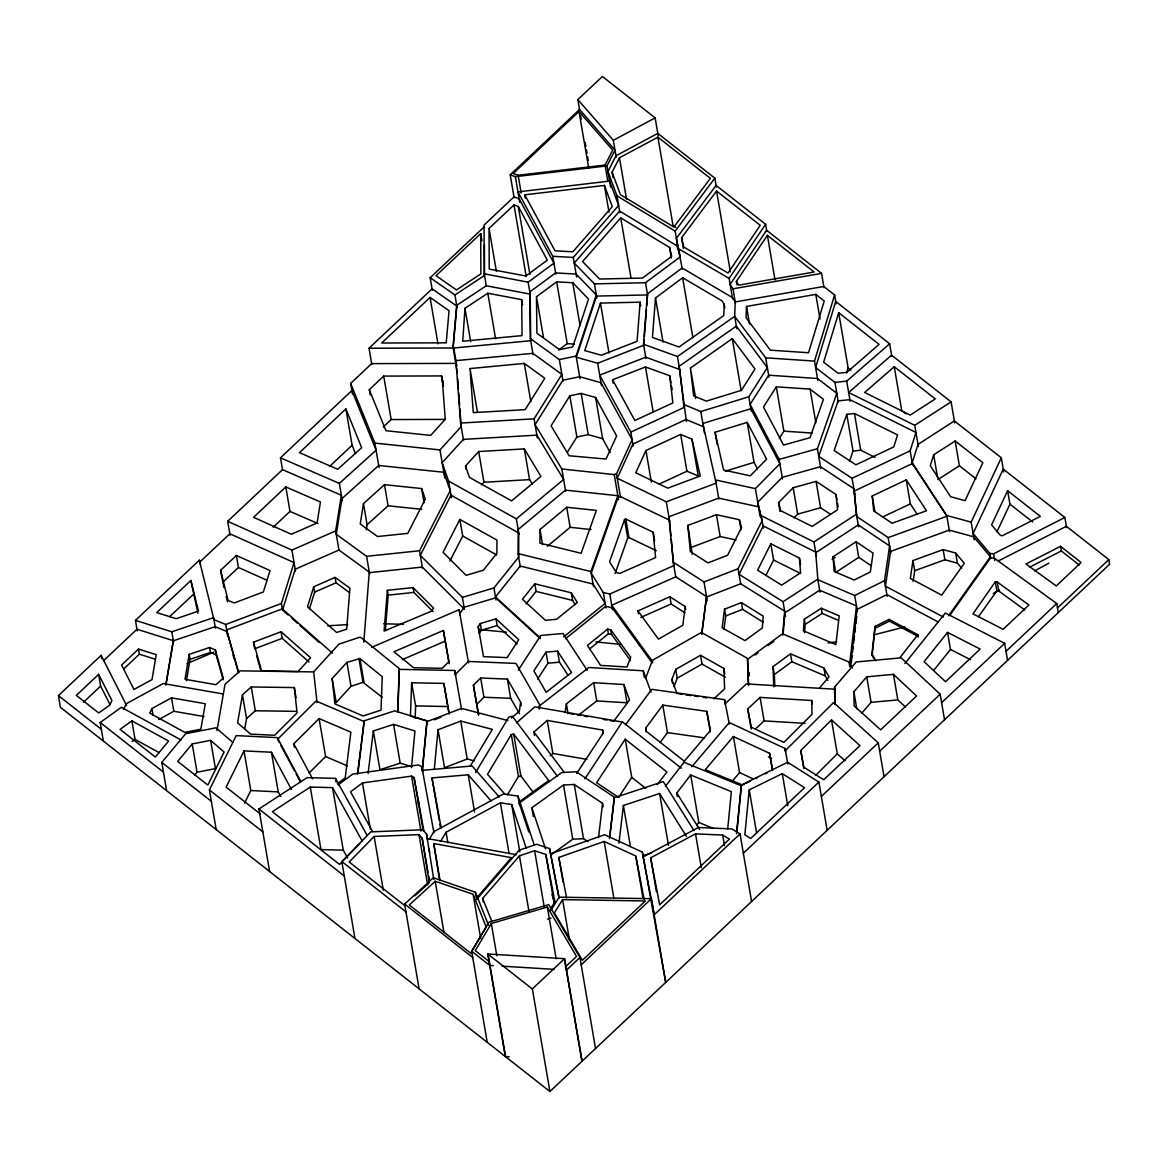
<?xml version="1.0" encoding="UTF-8"?>
<svg xmlns="http://www.w3.org/2000/svg" width="1168" height="1168" viewBox="0 0 1168 1168"><rect width="100%" height="100%" fill="white"/><g stroke="black" fill="none" stroke-linecap="round" stroke-linejoin="round"><path stroke-width="1.5" d="M520.359 567.006L518.066 553.588L518.183 529.513L565.443 490.122L617.857 495.714L590.935 571.561L593.505 586.584M539.996 529.513L539.923 543.135L581.124 553.296L596.352 510.401L566.714 507.248L539.996 529.513L542.565 544.565M397.689 711.4L399.252 668.578L361.146 637.611L359.408 637.319L338.924 644.137L313.666 671.775L317.054 702.552M397.821 712.188L399.383 669.366L454.717 670.476L461.594 709.531M449.242 714.071L443.84 683.411L411.662 682.769L410.45 715.969L427.503 721.211M415.166 718.145L415.618 705.91L411.662 682.769M724.204 304.279L723.766 315.579L679.002 347.013L652.445 337.406L655.496 297.986L682.638 277.765L721.97 300.848L724.204 304.279L724.802 307.812M645.919 358.357L643.51 344.239L647.408 293.854L682.112 268.012L732.38 297.519L735.227 301.899L734.672 316.367L736.774 328.704M746.513 306.454L746.075 317.74L770.34 350.166L808.533 352.736L824.243 301.023L815.79 294.38L746.513 306.454L749.535 324.076M640.122 302.176L637.086 341.319L601.345 355.233L584.759 350.59L600.44 303.081L640.122 302.176L640.721 305.753M644.108 339.903L643.685 345.305L597.666 363.219L576.32 357.247L596.498 296.088L647.583 294.92L646.751 305.724M644.386 336.311L646.473 309.316M363.817 642.196L369.278 572.086L338.954 550.026L335.683 530.9L341.363 495.247L282.51 469.653L227.687 521.308L230.081 535.294M387.353 590.322L384.097 631.07L431.474 611.185L433.547 608.075L413.078 587.621L387.353 590.322L388.185 595.125L385.352 630.559M782.648 634.896L784.662 611.171L740.673 583.781L706.596 596.994L701.749 634.472M783.071 634.793L784.94 612.762L819.644 590.22L856.465 605.944L849.545 664.767M804.329 619.23L803.35 630.793L835.865 644.605L839.237 615.886L821.265 608.221L804.329 619.23L805.219 624.413L804.518 632.676M453.009 347.203L456.688 305.315L486.297 285.78L530.184 294.117L530.71 340.72L453.783 348.006L453.009 347.203L456.002 364.752M464.981 308.294L462.732 341.231L522.067 335.61L521.673 299.65L487.815 293.226L464.981 308.294L470.675 341.625M411.501 767.493L414.947 730.964L393.558 724.379L373.337 730.993L368.081 773.493M418.29 804.504L418.611 801.029M422.217 770.5L426.889 720.787L394.638 710.859L364.109 720.831L357.496 774.267M422.524 769.537L427.035 721.605L461.506 708.392L507.803 720.554M434.292 769.508L438.029 729.752L460.732 721.065L492.341 729.372L470.193 766.325M727.664 829.236L731.358 791.656L690.682 774.968L676.768 793.028L677.382 796.547M736.497 833.791L741.271 785.057L787.641 762.266L818.899 782.049L827.148 830.331M736.804 832.784L741.403 785.86L683.995 762.281L665.424 786.356M749.243 789.875L744.834 834.872L750.717 838.434L804.533 787.728L782.283 773.639L749.243 789.875L756.587 832.799M598.527 837.573L602.557 803.336L574.262 784.473L563.502 785.013L531.878 807.774L533.367 816.505M609.448 838.551L614.31 797.175L576.233 771.8L561.764 772.53L519.205 803.146L528.812 832.039M609.74 837.281L614.397 797.686L663.278 781.582L694.04 830.652M618.967 843.179L623.405 805.467L659.599 793.539L686.39 836.303M850.348 666.446L857.064 609.404L886.877 594.6L938.298 622.033M851.268 662.825L852.114 655.686M852.523 652.124L853.166 646.78M853.574 643.218L854.421 636.078M854.83 632.516L855.472 627.172M855.881 623.61L856.728 616.47M873.752 658.504L871.868 654.036L875.124 626.384L889.14 619.42L917.844 634.735L918.15 637.013M872.16 655.759L875.124 626.384M357.846 773.26L364.241 721.605L316.017 700.99L277.604 739.3L279.298 742.439M685.222 606.557L682.813 625.26L658.431 639.115L637.962 610.908L669.877 596.746L685.222 606.557L685.718 609.462M701.661 634.005L706.509 596.527L675.732 576.831L611.725 605.228L652.795 661.774M724.54 609.156L722.131 627.756L744.994 640.619L762.295 627.975L763.288 616.193L741.446 602.6L724.54 609.156L725.693 615.93L723.956 629.464M478.53 714.918L473.39 685.236L480.661 677.98L507.379 679.104L520.651 702.216L519.337 711.195L511.467 718.043M539.09 708.188L539.616 704.64L515.949 663.424L468.339 661.438L455.389 674.374M539.266 709.18L539.791 705.618L588.833 667.497L643.232 670.797L650.956 692.04M565.064 712.772L566.378 703.881L593.636 682.681L623.887 684.521L629.508 699.968L613.769 721.24L610.295 720.641M887.169 596.322L884.497 580.686L889.607 545.952L858.232 524.914L815.79 552.712M912.967 560.567L910.339 578.408L941.715 595.154L964.286 563.297L955.687 553.033L943.145 549.602L912.967 560.567L914.705 570.714L913.128 581.43M363.482 503.598L360.24 523.95L377.556 536.535L407.778 533.367L425.313 499.057L421.633 488.56L384.476 484.662L363.482 503.598L367.088 524.724L366.285 529.805M165.9 684.798L173.317 640.663L136.948 629.245L103.543 660.723M165.914 684.959L173.346 640.809L215.16 626.647L226.928 631.538L238.476 672.578M189.201 654.372L185.011 679.294L215.934 684.682L223.263 678.17L215.292 649.846L209.568 647.481L189.201 654.372L190.048 659.351L186.457 680.71M217.014 730.482L225.044 684.229L240.068 670.855L313.696 671.907M242.462 694.785L237.586 722.875L250.565 734.103L274.626 735.285L297.095 712.889L294.321 687.572L251.251 686.959L242.462 694.785L246.536 718.597L244.696 729.124M817.834 380.505L814.519 361.102L834.609 294.978L823.79 286.496L735.227 301.928M838.682 312.688L823.644 362.182L838.098 373.264L846.902 372.329L879.066 344.37L838.682 312.688L848.129 367.92L846.581 373.045M282.554 610.309L281.386 603.462L294.059 562.582L229.819 533.791L199.684 562.173M282.51 610.105L295.197 569.225L338.954 550.026M313.71 586.789L307.52 606.776L336.647 632.501L346.662 629.172L349.933 588.19L335.099 577.401L313.71 586.789L314.63 592.147L309.462 608.805M912.558 464.835L910.164 450.848L915.96 432.467L849.866 399.646L838.098 400.901L818.71 456.367L852.071 478.325L854.845 494.487M933.685 454.819L930.268 465.667L950.65 496.75L965.06 500.678L982.843 462.718L955.147 440.978L933.685 454.819L937.612 477.829M579.985 378.666L576.131 356.079L596.293 294.905L576.116 274.086L555.603 272.918L529.819 291.927L530.33 338.53L533.104 354.751M820.812 468.616L817.41 448.76L836.799 393.295L817.483 378.49L768.661 375.205L750.104 404.391L779.144 459.404L782.472 478.909M846.771 414.333L834.142 450.498L855.896 464.82L893.783 446.906L897.55 434.919L854.45 413.516L846.771 414.333L853.049 451.052L849.443 461.389M624.559 519.497L609.565 561.764L616.295 572.554L619.916 573.371L655.584 557.559L653.146 532.228L625.8 519.088L624.559 519.497L627.712 537.966L615.113 573.473M645.481 678.579L652.518 660.227L701.399 632.457L747.462 658.343L748.411 684.609M672.447 683.046L671.848 679.528L675.746 669.366L700.508 655.292L723.868 668.417L724.759 673.702M674.009 686.623L677.25 678.17L675.746 669.366M620.529 497.51L616.485 473.843L632.122 439.694L600.994 382.71L579.649 376.738L562.859 380.228L535.09 424.685L561.837 468.996L565.662 491.407M645.948 450.498L635.742 472.777L667.76 488.166L700.26 475.989L691.952 439.139L680.652 434.438L645.948 450.498L651.335 482.019M123.574 709.502L126.246 703.72L163.286 683.557L223.278 693.982M151.884 708.553L149.752 713.152L184.778 732.351L200.838 729.212L205.276 703.705L171.535 697.851L151.884 708.553L153.023 715.269M974.185 539.85L971.163 522.14L1001.312 457.798L954.373 420.947L918.004 444.409L912.208 462.776L946.752 515.468L949.526 531.688M1007.619 490.691L991.603 524.87L1000.494 535.484L1002.494 535.659L1040.338 516.373L1007.619 490.691L1009.926 504.153L996.961 531.805M216.182 829.587L209.408 789.933L236.199 735.606L277.327 737.636L300.921 781.64M291.445 789.539L271.458 752.236L244.01 750.893L226.125 787.144L260.347 814.008M244.565 803.161L250.784 790.546L244.01 750.893M740.716 584.073L738.088 568.728L762.266 520.344L758.514 506.795L718.67 498.123L668.87 516.782L673.25 562.246L675.834 577.357M770.822 543.777L757.638 570.174L781.64 585.124L800.576 572.816L799.438 558.07L770.822 543.777L773.596 560.012L765.843 575.547M605.068 165.053L612.674 150.132L579.021 111.529L513.248 173.506L518.139 175.273L605.068 165.053L607.783 180.967M610.63 187.099L606.995 165.885L615.01 150.161L579.547 109.471L510.212 174.791L514.139 197.772M612.105 172.236L619.463 157.782L657.92 137.182L710.363 178.354L673.863 227.03L620.412 194.633L612.105 172.236L613.025 177.624M419.516 550.756L450.22 490.662L443.796 472.266L378.709 465.463L341.947 498.605L336.253 534.258L366.591 556.304L419.516 550.756L422.568 568.568M459.856 519.424L443.052 552.318L466.105 575.342L483.377 570.188L496.896 553.282L496.955 540.098L459.856 519.424L462.703 536.01L449.899 561.063M487.217 1042.309L471.653 951.234L488.823 922.267L548.726 904.631L579.941 957.468L595.519 1048.543M565.239 967.089L576.525 956.461L547.325 907.054L491.319 923.538L475.259 950.621L489.348 961.687M429.211 839.383L433.824 831.689L503.481 793.948L517.993 796.123L534.389 845.413M440.555 841.515L446.088 832.258L500.4 802.825L511.715 804.533L526.228 848.158M475.624 772.457L508.839 717.079L512.372 716.276L557.297 776.107M519.775 801.379L548.668 780.589L513.701 734.03L511.307 734.57L487.509 774.267L505.189 794.503M507.481 794.766L518.461 776.443L511.307 734.57M550.522 908.879L554.902 901.769L545.806 854.436L534.608 850.742L519.453 855.823L482.647 898.411L483.26 901.944M550.887 910.485L559.092 897.17L651.408 898.674L665.716 982.405L642.342 852.085L604.63 834.726L550.508 853.764M562.567 899.608L554.391 912.88L582.394 960.271L645.364 900.951L562.567 899.608L569.575 940.59M537.353 438L534.083 418.83L561.866 374.373L532.856 353.335L455.943 360.635L460.586 423.05L463.579 440.526M569.838 395.806L551.077 425.838L569.137 455.768L606.046 459.039L616.616 435.971L595.592 397.485L581.168 393.455L569.838 395.806L576.875 436.993L567.487 452.001M683.47 404.332L700.8 411.545L748.805 396.784L767.361 367.584L736.336 326.135L679.119 366.314L686.39 421.429M776.297 386.827L763.463 407.019L783.538 445.066L810.023 437.708L823.425 399.354L810.066 389.105L776.297 386.827L783.874 431.153L779.29 438.365M518.329 670.111L540.755 635.436L563.02 633.509L587.168 670.286M546.011 652.153L533.878 670.914L546.142 692.274L571.575 672.505L557.545 651.145L546.011 652.153L547.894 663.205L537.63 679.075M576.656 773.464L603.126 733.183L602.673 730.073L547.223 720.437L533.922 732.015L534.506 735.49M584.876 778.808L622.34 721.809L681.353 768.237M657.219 784.633L666.943 772.004L625.216 739.183L596.6 782.735L618.777 797.51M618.923 796.912L631.742 777.392L625.216 739.183M459.827 613.653L464.076 607.258L495.641 597.841L540.2 638.604M478.223 626.72L480.325 623.551L495.977 618.879L518.723 639.684L507.116 657.628L483.494 656.635L478.223 626.72L479.362 633.406L481.479 630.238L497.115 625.566L517.19 643.933M732.57 298.658L729.109 278.422L765.595 224.271L716.086 185.405L676.389 238.345L682.331 269.312M736.366 281.415L767.391 235.352L814.111 272.027L738.789 285.153L736.366 281.415L736.979 284.977M948.591 615.799L990.406 556.771L973.659 536.784L949.263 530.111L890.556 551.442L885.432 586.161L943.291 617.04M949.818 615.419L990.595 557.866L994.362 558.216L1056.733 603.535L1058.281 612.587M995.297 581.795L973.002 613.886L1003.137 629.289L1028.906 605.009L997.209 581.971L995.297 581.795L996.844 590.847L978.58 616.631M625.552 724.744L651.744 689.31L724.554 699.676L729.343 724.131M645.685 728.204L662.782 705.092L706.757 711.356L710.48 730.35L684.317 761.229L646.108 731.183L645.685 728.204L646.269 731.65M659.993 742.717L667.483 732.599L662.782 705.092M678.958 253.412L675.148 231.103L714.845 178.164L657.788 133.386L615.974 155.782L607.959 171.506L616.996 195.874L619.858 212.605M681.572 237.717L716.568 191.041L760.222 225.293L728.058 273.049L683.733 247.032L681.572 237.717L683.411 248.492M696.668 825.236L698.8 822.447L690.682 774.968M462.397 597.359L493.947 587.942L518.665 557.063L518.767 532.988L450.994 495.188L420.29 555.296L462.397 597.359L464.382 608.966M534.798 583.81L522.432 599.272L545.398 620.281L556.537 619.303L577.328 602.498L571.283 592.804L534.798 583.81L536.097 591.402L526.053 603.973M900.017 657.555L917.844 634.735M904.908 663.512L945.35 613.01L1004.655 643.32L1007.575 660.358M947.555 632.399L924.092 661.701L945.511 681.718L980.156 649.058L947.555 632.399L950.475 649.452L933.714 670.374M166.615 790.678L161.783 762.427L185.668 733.723L215.934 727.81L232.914 742.483M192.209 743.958L177.682 761.405L207.831 785.071L224.11 752.031L210.62 740.351L192.209 743.958L197.042 772.209L194.808 774.895M691.792 766.777L729.241 722.569L784.998 748.44L787.845 764.062M772.632 770.194L769.566 753.302L733.402 736.512L705.297 769.683L742.556 784.984L744.425 784.049M732.54 780.866L739.563 772.574L733.402 736.512M819.264 688.244L829.032 676.856L823.951 668.052L790.502 653.846L773.012 666.636L773.742 686.857M834.872 704.114L834.565 687.164L856.202 661.964L901.2 657.832L940.167 694.215L944.532 719.751M853.881 691.792L866.729 676.827L893.447 674.359L916.588 695.982L880.657 729.825L854.129 705.881L853.881 691.792L856.786 708.815M861.736 713.239L871.08 702.362L897.812 699.895L905.521 707.107M476.997 897.52L511.453 857.648L433.737 843.544L439.504 879.884M476.602 899.404L519.147 850.173L536.667 844.289L549.617 848.567L559.122 897.988M576.627 277.064L573.269 257.442L618.631 205.466L609.608 181.098L517.964 191.888L552.756 256.288L555.793 274.115M620.719 217.861L582.598 261.544L599.564 279.035L642.488 278.072L671.644 256.347L669.585 247.47L620.719 217.861L631.056 278.291M442.059 376.476L445.256 419.385L430.671 435.401L385.951 430.715L369.292 389.689L383.717 376.096L441.533 375.935L443.256 383.44M444.789 478.033L439.986 449.928L461.199 426.612L459.871 408.785M465.506 466.003L478.676 451.534L524.315 448.906L540.915 476.427L511.569 500.882L469.492 477.42L465.506 466.003L466.09 469.419M481.537 484.881L483.932 482.253L529.557 479.625L532.331 484.224M332.121 678.564L346.911 662.387L359.934 658.562L382.243 676.695L381.016 710.129L363.146 715.969L334.909 703.91L332.121 678.564L336.223 702.508L351.013 686.331L363 682.331L382.155 697.238M354.97 938.517L341.801 861.517L370.767 831.893L422.831 829.762L426.51 833.981L427.43 839.354M359.744 843.705L339.508 864.408L272.363 811.716L310.279 787.057L332.573 787.641L362.27 841.121M427.999 872.277L422.174 838.259L419.005 834.624L374.125 836.463L349.174 861.984L404.464 905.375M760.164 516.46L755.404 488.633L779.874 463.74L750.834 408.727L702.829 423.488L716.115 483.158L666.3 501.817L617.23 478.238L632.881 444.088L686.054 419.487L703.384 426.7M780.034 511.438L778.53 502.634L793.174 487.742L816.082 481.377L836.04 494.517L836.945 499.787M794.021 517.847L797.686 514.124L820.578 507.759L830.565 514.329M476.675 704.479L483.946 697.223L510.664 698.333L519.526 713.75M294.38 747.257L293.796 743.812L319.098 718.583L350.867 732.146L345.202 777.917L337.304 783.757M309.14 772.968L325.595 756.557L319.098 718.583M785.378 750.601L833.572 702.537L878.248 742.833L884.045 776.735M800.766 750.557L831.499 719.911L859.969 745.607L823.703 779.771L803.788 767.157L800.766 750.557L803.818 768.398M815.527 775.508L837.281 753.813L831.499 719.911M579.693 110.318L577.853 99.601L602.396 76.489L655.146 117.895L658.197 135.751M432.321 290.277L430.174 277.721L484.326 226.709M480.72 233.615L436.029 275.706L456.454 289.956L480.895 273.838L480.72 233.615L481.946 240.783M489.042 228.432L513.993 204.926L518.285 206.488L547.296 260.172L525.804 276.013L489.217 269.078L489.042 228.432L496.385 271.385M369.03 348.239L432.072 288.832L456.834 306.104L453.14 347.991L369.03 348.239L371.774 364.285M430.058 297.431L381.673 343.012L446.22 342.837L449.052 310.688L430.058 297.431L437.985 343.815M352.473 393.996L350.663 383.411L371.658 363.628L455.783 363.394L457.214 373.118M282.554 469.916L280.481 457.812L351.889 390.535L376.111 450.249L339.348 483.406L342.297 500.707M345.903 408.917L299.475 452.644L337.742 469.288L361.657 447.738L345.903 408.917L352.108 445.242L355.539 453.68M137.24 630.881L135.444 620.383L199.348 560.187L213.963 619.624L225.731 624.5L281.386 603.462M998.348 560.976L1066.369 526.301L1108.812 559.603L1109.6 564.246L549.909 1091.511L60.4 707.326L58.4 695.602L101.134 655.336L126.553 705.428M285.81 486.939L253.544 517.336L291.343 534.272L317.097 522.972L320.441 502.006L285.81 486.939L289.985 511.423L273.21 527.221M190.866 580.467L156.746 612.601L176.164 618.704L198.487 611.141L190.866 580.467L197.918 613.2M98.638 674.359L76.329 695.383L98.754 712.991L109.807 705.049L111.894 700.523L98.638 674.359L100.638 686.083L109.996 704.552M169.637 616.704L193.26 594.454M329.566 466.485L352.108 445.242M220.606 570.334L236.389 555.472L270.012 570.553L263.369 591.942L234.242 602.965L228.081 600.41L220.606 570.334L223.979 587.65M138.481 649.072L121.56 665.015L133.955 689.456L152.015 679.615L156.205 654.649L138.481 649.072L139.357 654.211L123.735 668.914M83.57 702.158L100.638 686.083M383.279 426.977L391.149 419.56L445.344 419.4M222.665 582.336L238.433 567.473L236.389 555.472M549.909 1091.511L532.36 988.887L564.582 958.68L582.102 1061.186M566.538 970.097L579.941 957.468M581.197 964.812L651.408 898.674M740.045 833.908L654.27 914.719L643.174 856.918L698.391 827.484L731.781 828.915L740.045 833.908L751.593 901.506M743.344 853.224L818.899 782.049M821.352 796.445L878.248 742.833M879.679 751.199L940.167 694.215M941.612 702.698L1004.655 643.32M1006.028 651.306L1056.733 603.535M1057.493 607.959L1108.812 559.603M713.867 698.858L724.598 688.828L723.868 668.417M725.24 703.705L746.396 683.922L834.916 689.208L835.193 704.465M751.185 729.08L747.739 708.947L760.091 697.398L811.716 700.493L812.3 703.851M755.462 728.978L764.106 720.904L805.059 723.342M419.108 988.858L404.624 904.047L433.357 877.796L475.376 892.221L488.574 925.246M414.888 895.841L429.225 882.745L422.174 838.259M435.211 881.285L409.267 904.966L470.733 953.205L486.224 927.071L473.128 894.294L435.211 881.285L443.971 932.517M367.088 524.724L388.083 505.788L421.706 509.306M246.536 718.597L255.325 710.772L295.694 711.341M834.93 382.389L846.698 381.133L889.651 343.786L835.719 301.446L815.614 367.584L834.93 382.389L838.317 402.172M894.25 366.723L864.641 392.477L910.208 415.093L935.276 398.93L894.25 366.723L901.754 410.596L905.988 413.925M516.504 722.831L534.9 706.844L622.515 722.058M550.216 755.798L552.873 753.477L586.862 759.375M519.03 534.521L516.358 518.855L563.618 479.464L536.871 435.138L463.375 439.358L442.161 462.674L448.585 481.07L451.432 497.699M547.427 546.244L570.145 527.308L591.066 529.542M563.604 636.954L605.155 603.389L593.067 584.029L520.198 566.042L495.48 596.936L540.039 637.699M565.487 638.765L605.652 606.323L612.163 607.798L652.182 662.913M607.623 629.114L587.46 645.408L600.586 665.395L626.982 667.001L630.705 657.277L610.776 629.829L607.623 629.114L608.411 633.771L589.592 648.985M578.102 715.444L596.76 700.931L627.012 702.771L623.887 684.521M594.41 283.868L645.495 282.714L680.199 256.872L677.747 246.302L619.595 211.072L574.233 263.048L594.41 283.868L596.848 298.088M338.209 784.852L352.751 774.092L418.436 764.952L421.809 766.777L433.912 832.609M423.838 830.652L414.056 777.479L411.545 776.121L362.474 782.94L350.517 791.787L372.563 831.485M484.253 273.838L528.14 282.174L553.924 263.165L519.132 198.764L513.978 196.881L484.048 225.088L484.253 273.838L486.399 286.364M536.492 296.716L556.669 281.838L572.743 282.744L588.541 299.052L572.743 346.925L559.603 349.655L536.9 333.201L536.492 296.716L543.441 337.348M558.596 350.05L567.239 343.669L574.379 344.078M755.068 655.073L757.974 652.941M768.135 645.51L773.946 641.261M774.778 686.317L774.355 674.52L791.846 661.73L825.294 675.922L827.835 680.331M103.368 741.038L100.2 722.51L121.37 707.297L181.055 740.001M131.882 720.89L120.085 729.372L155.329 757.039L168.659 741.052L131.882 720.89L135.05 739.417L159.023 752.572M132.101 741.534L135.05 739.417M551.208 854.728L572.773 839.223L583.518 838.682L587.986 841.661M643.51 344.239L677.455 356.517L734.672 316.338L765.697 357.817L769.011 377.22M690.449 368.066L732.292 338.676L754.981 369L741.403 390.346L706.304 401.135L693.631 395.864L690.449 368.066L695.661 398.507M457.082 307.549L454.921 294.993L484.53 275.473L484.399 244.769M761.492 515.789L813.95 541.967L856.392 514.168L853.837 488.662L820.476 466.704L782.21 477.347L757.74 502.24L763.595 528.097M833.047 556.815L856.071 541.733L873.095 553.15L870.321 571.984L854.144 580.014L834.171 571.488L833.047 556.815L835.719 572.451L858.743 557.37L856.071 541.733M832.098 559.414L835.135 557.428M269.604 871.503L258.916 808.971L307.126 777.625L335.464 778.355L367.088 835.295M884.497 580.686L854.684 595.49L817.863 579.766L815.687 552.114L763.23 525.936L739.052 574.32L783.056 601.71L817.761 579.167L819.98 592.161M805.219 624.413L822.155 613.404L838.493 620.383M914.734 425.327L951.102 401.865L891.593 355.16L848.64 392.506L914.734 425.327L918.355 446.468M937.919 479.61L959.381 465.769L955.147 440.978M677.25 678.17L702.026 664.096L725.372 677.221M158.717 719.517L173.842 711.283L204.02 716.539M993.223 593.519L999.574 590.044M1034.527 570.977L1048.835 563.18M616.222 157.227L613.331 140.291L655.146 117.895M650.649 857.808L695.529 833.879L722.671 835.047L729.387 839.106L659.672 904.791L650.649 857.808L656.431 891.607M1064.851 517.482L1003.254 469.127L973.105 533.484L989.851 553.457L993.603 553.807L1064.851 517.482L1066.574 527.571M1060.544 546.332L1025.971 563.969L1056.237 585.956L1081.13 562.494L1060.544 546.332L1061.332 550.975L1079.174 564.976M1029.913 566.991L1061.332 550.975M875.416 628.107L889.432 621.157L918.136 636.472M746.308 783.129L750.075 781.29M755.711 778.516L757.594 777.581M765.113 773.888L766.996 772.968M852.071 478.325L910.164 450.848M872.219 495.977L906.251 479.873L926.501 510.752L892.104 523.249L873.708 510.927L872.219 495.977L874.861 511.394M882.804 516.898L910.354 503.875L906.251 479.873M630.822 432.087L684.01 407.486L679.659 369.468L645.714 357.189L599.695 375.118L630.822 432.087L633.202 446.03M658.84 484.224L686.93 471.23L698.23 475.931L691.952 439.139M670.958 535.878L669.439 520.14L620.369 496.561L618.12 497.305L591.212 573.167L603.301 592.526L609.813 594.001L673.819 565.619L671.293 539.382M640.794 617.434L671.118 603.987L684.93 612.82M227.687 521.308L291.927 550.099L335.683 530.9M314.63 592.147L336.019 582.759L349.495 592.556M371.672 647.335L459.141 609.681L468.543 662.913M443.373 630.472L393.937 651.759L413.603 667.746L442.19 668.315L448.877 661.628L443.373 630.472L449.169 663.643M402.347 659.584L445.198 641.144M186.982 663.643L213.744 652.153M613.185 383.25L612.587 379.775L645.481 366.956L669.76 375.731L670.943 382.71M673.25 562.246L704.027 581.941L738.088 568.728M725.693 615.93L742.614 609.375L762.996 622.062M434.219 719.824L440.891 717.269M474.237 760.85L467.215 759.01L444.526 767.697L438.029 729.752M253.529 642.181L281.094 631.742L310.6 657.818L298.103 671.498L261.632 670.987L253.529 642.181L254.653 648.766L282.218 638.341L309.053 662.037M687.821 525.439L716.437 514.723L739.329 519.702L741.49 527.483L727.591 555.296L708.012 562.874L690.332 551.573L687.821 525.439L692.215 554.231M691.544 547.266L720.16 536.55L736.015 539.996M888.191 537.601L946.898 516.271L912.339 463.579L854.246 491.056L856.801 516.563L888.191 537.601L890.819 553.019M914.705 570.714L944.868 559.749L957.41 563.18L961.717 568.32M563.049 882.161L558.83 857.429L604.177 841.471L635.786 856.013L644.094 899.258M135.444 620.383L171.813 631.8L213.627 617.638L215.423 628.194M190.048 659.351L210.415 652.445L216.138 654.825L223.176 679.805M561.837 468.996L614.237 474.588L616.485 473.843M627.712 537.966L628.953 537.557L656.299 550.697M642.926 855.75L651.54 852.903M411.705 766.675L400.186 763.142L379.95 769.756L373.337 730.993M715.064 432.248L747.199 422.378L766.617 459.185L750.25 475.843L723.591 470.032L715.064 432.248L717.152 444.424M725.284 471.2L754.032 462.367L757.404 468.762M547.602 919.099L551.033 918.092M779.144 459.404L817.41 448.76M873.649 634.925L904.893 626.924M518.461 776.443L520.855 775.902L532.871 791.919M530.33 338.53L559.341 359.569L576.131 356.079M576.875 436.993L588.219 434.627L602.63 438.672L610.192 452.527M197.042 772.209L215.438 768.617L210.62 740.351M821.557 273.37L766.617 230.257L730.131 284.408L732.993 288.803L821.557 273.37L823.98 287.62M827.981 642.984L836.814 641.743M327.901 625.8L347.582 624.617M510.212 174.791L515.365 176.66L606.995 165.885M524.753 194.808L604.425 185.435L612.28 206.619L572.846 251.806L555.004 250.799L524.753 194.808L525.366 198.37M853.049 451.052L860.728 450.235L875.095 457.374M369.38 572.627L422.305 567.079L464.411 609.141M388.185 595.125L413.91 592.424L433.08 611.594M470.003 368.577L524.301 363.423L544.77 378.271L525.162 409.647L473.288 412.625L470.003 368.577L477.449 412.114M547.894 663.205L559.443 662.198L567.852 675.016M422.407 770.325L472.149 765.989L499.262 797.014M439.256 820.491L431.985 777.932L468.222 774.778L491.115 800.985M460.586 423.05L534.083 418.83M383.703 623.77L403.413 624.34M415.618 705.91L447.797 706.552L448.994 713.371M347.626 858.042L343.261 850.173L320.966 849.589L310.279 787.057M250.784 790.546L278.232 791.889L280.729 796.561M552.756 256.288L573.269 257.442M509.175 1056.806L505.306 1056.514L487.786 954.008L564.582 958.68M493.319 965.644L489.742 965.425L471.653 951.234M502.24 966.184L554.041 969.338M765.697 357.817L814.519 361.102M783.874 431.153L812.315 433.065M620.69 644.415L595.797 641.904M996.844 590.847L998.757 591.037L1024.686 609.871M479.8 629.596L506.386 632.165M350.663 383.411L374.884 443.11L439.986 449.928M678.725 693.85L682.243 694.347M685.762 694.843L691.033 695.602M694.537 696.099L698.055 696.595M703.326 697.354L706.844 697.851M667.483 732.599L704.435 737.869M570.291 713.677L573.765 714.29M577.24 714.889L580.715 715.502M584.204 716.101L587.679 716.714M603.33 719.43L606.82 720.028M427.298 838.536L516.475 854.728M755.404 488.633L715.561 479.96L718.831 499.086M608.411 633.771L611.579 634.501L630.457 660.504M518.066 553.588L590.935 571.561M536.097 591.402L572.583 600.41L575.225 604.644M946.752 515.468L971.163 522.14M139.357 654.211L155.475 659.263M698.8 822.447L713.444 828.462M852.465 667.921L849.092 662.066L782.458 633.786L747.622 659.278L748.571 685.528M325.595 756.557L347.319 765.858M280.481 457.812L339.348 483.406M289.985 511.423L318.032 523.614M238.433 567.473L267.268 580.394M768.369 756.806L771.61 758.324M739.563 772.574L753.126 778.866M773.596 560.012L800.62 573.503M950.475 649.452L970.652 659.759M448.585 481.07L516.358 518.855M462.703 536.01L496.707 554.961M678.842 248.915L729.109 278.422M616.996 195.874L675.148 231.103M858.743 557.37L871.503 565.925M430.174 277.721L454.921 294.993M675.805 227.468L672.972 225.249L657.92 137.182M848.129 367.92L850.917 370.11M1009.926 504.153L1032.673 522.008M959.381 465.769L975.995 478.807M487.786 954.008L532.389 989.004M404.624 904.047L472.733 957.512M341.801 861.517L405.953 911.858M258.916 808.971L344.283 875.985M209.408 789.933L262.815 831.85M161.783 762.427L211.364 801.336M100.2 722.51L163.447 772.15M58.4 695.602L101.368 729.314M631.742 777.392L645.656 788.327M332.413 653.116L282.306 608.864L226.65 629.917L238.681 672.68M283.868 611.302L287.927 614.894M292 618.471L297.417 623.259M300.118 625.654L319.083 642.4M837.281 753.813L845.048 760.821M577.853 99.601L613.331 140.291M533.922 732.015L564.334 772.53M910.354 503.875L917.099 514.154M676.768 793.028L699.53 829.324M871.868 654.036L875.839 660.913M612.587 379.775L634.837 420.495L672.856 402.916L669.76 375.731M293.796 743.812L312.586 778.852M280.977 745.578L294.467 770.734M296.146 773.873L300.366 781.728M482.647 898.411L491.903 921.567M671.848 679.528L676.973 693.602M531.878 807.774L545.558 848.902M551.968 894.542L554.815 903.098M256.566 655.555L260.376 669.103M233.074 655.321L234.038 658.752M778.53 502.634L780.779 510.737L812.169 526.403L837.558 509.774L836.04 494.517M226.183 596.498L227.497 601.797M747.739 708.947L751.345 727.284L783.859 742.366L811.979 714.334L811.716 700.493M558.83 857.429L566.626 897.988M550.843 855.531L558.99 897.9M431.985 777.932L441.183 828.01M473.39 685.236L478.617 714.831M1001.312 457.798L1003.735 471.96M993.603 553.807L994.756 560.538M997.209 581.971L998.757 591.037M989.851 553.457L990.712 558.508M951.102 401.865L954.709 422.918M955.687 553.033L957.41 563.18M943.145 549.602L944.868 559.749M889.651 343.786L891.783 356.255M834.609 294.978L836.113 303.797M854.45 413.516L860.728 450.235M889.14 619.42L889.432 621.157M846.698 381.133L850.143 401.281M893.447 674.359L897.812 699.895M856.392 514.168L858.553 526.841M815.79 294.38L820.009 319.068M854.684 595.49L857.356 611.127M837.544 503.306L838.142 506.824M866.729 676.827L871.08 702.362M810.066 389.105L815.833 422.787M849.092 662.066L849.895 666.797M816.082 481.377L820.578 507.759M765.595 224.271L766.821 231.454M767.391 235.352L775.012 279.897M813.95 541.967L816.374 556.187M821.265 608.221L822.155 613.404M834.565 687.164L835.149 690.58M793.174 487.742L797.686 514.124M823.951 668.052L825.294 675.922M799.438 558.07L800.547 564.553M714.845 178.164L716.378 187.157M716.568 191.041L730.38 271.867M732.993 288.803L735.417 303.052M748.805 396.784L751.243 411.107M783.056 601.71L785.553 616.324M790.502 653.846L791.846 661.73M747.199 422.378L754.032 462.367M732.292 338.676L741.169 390.623M773.012 666.636L774.355 674.52M784.998 748.44L785.597 751.871M739.329 519.702L741.052 529.776M782.283 773.639L787.787 805.832M760.091 697.398L764.106 720.904M769.566 753.302L772.501 770.471M741.446 602.6L742.614 609.375M676.944 244.988L677.557 248.594M682.638 277.765L692.901 337.742M700.8 411.545L704.465 433.036M716.437 514.723L720.16 536.55M669.585 247.47L671.41 258.128M677.455 356.517L679.864 370.636M680.652 434.438L686.93 471.23M671.542 386.185L672.14 389.674M724.554 699.676L725.43 704.844M655.496 297.986L663.03 342.078M704.027 581.941L707.253 600.863M645.495 282.714L647.627 295.154M619.463 157.782L626.53 199.115M700.508 655.292L702.026 664.096M706.757 711.356L710.29 731.986M645.481 366.956L653.233 412.26M666.3 501.817L669.717 521.819M722.671 835.047L724.496 845.72M604.425 185.435L608.995 212.182M669.877 596.746L671.118 603.987M653.146 532.228L654.576 540.623M580.598 115.676L581.211 119.238M585.183 142.452L585.883 146.584M586.409 149.592L587.008 153.169M587.621 156.731L588.234 160.308M579.021 111.529L588.687 168.104M695.529 833.879L701.311 867.678M600.44 303.081L608.981 353.043M625.8 519.088L628.953 537.557M597.666 363.219L601.476 385.571M637.962 610.908L638.458 613.799M614.237 474.588L618.529 499.656M643.232 670.797L644.356 677.44M595.592 397.485L602.63 438.672M572.743 282.744L579.985 325.142M659.599 793.539L668.476 845.442M581.168 393.455L588.219 434.627M556.669 281.838L567.239 343.669M609.813 594.001L612.47 609.565M610.776 629.829L611.579 634.501M603.301 592.526L605.929 607.944M559.341 359.569L563.049 381.337M642.342 852.085L643.247 857.385M635.786 856.013L643.028 898.411M518.139 175.273L521.162 192.954M623.405 805.467L630.443 846.625M515.365 176.66L519.745 202.341M518.285 206.488L529.922 274.509M528.14 282.174L530.418 295.46M566.714 507.248L570.145 527.308M513.993 204.926L526.228 276.524M602.673 730.073L603.272 733.548M593.636 682.681L596.76 700.931M521.673 299.65L522.578 304.921M571.283 592.804L572.583 600.41M602.557 803.336L603.155 806.825M524.301 363.423L530.841 401.748M604.177 841.471L613.842 898.002M524.315 448.906L529.557 479.625M557.545 651.145L559.443 662.198M566.378 703.881L568.071 713.838M574.262 784.473L583.518 838.682M487.815 293.226L495.612 338.851M563.502 785.013L572.773 839.223M547.223 720.437L552.873 753.477M549.617 848.567L550.522 853.852M478.676 451.534L483.932 482.253M520.651 702.216L521.249 705.72M564.392 958.724L581.912 1061.23M545.806 854.436L554.245 903.828M453.783 348.006L456.834 365.861M493.947 587.942L496.006 599.972M547.325 907.054L556.172 958.84M507.379 679.104L510.664 698.333M495.977 618.879L497.115 625.566M534.608 850.742L544.259 907.2M513.701 734.03L520.855 775.902M517.993 796.123L519.497 804.869M441.533 375.935L443.314 386.36M511.715 804.533L519.789 851.764M480.325 623.551L481.479 630.238M519.453 855.823L529.104 912.281M480.661 677.98L483.946 697.223M500.4 802.825L509.073 853.56M459.141 609.681L460.061 615.01M454.717 670.476L455.637 675.805M421.633 488.56L424.042 502.634M460.732 721.065L467.215 759.01M468.222 774.778L474.588 812.008M491.319 923.538L496.809 955.687M443.84 683.411L447.797 706.552M488.02 954.081L505.54 1056.587M475.376 892.221L476.281 897.52M473.128 894.294L480.676 938.473M383.717 376.096L391.149 419.56M413.078 587.621L413.91 592.424M426.889 720.787L427.503 724.306M446.088 832.258L447.884 842.756M369.292 389.689L370.183 394.901M384.476 484.662L388.083 505.788M374.884 443.11L379.045 467.463M439.854 824.039L440.467 827.572M421.809 766.777L422.714 772.092M433.737 843.544L440.073 880.643M429.109 849.136L429.707 852.669M414.056 777.479L423.152 830.667M411.545 776.121L420.933 831.076M428.612 875.854L429.225 879.446M419.005 834.624L427.576 884.775M366.591 556.304L369.599 573.911M393.558 724.379L400.186 763.142M359.934 658.562L364.022 682.506M358.912 658.387L363 682.331M335.099 577.401L336.019 582.759M346.911 662.387L351.013 686.331M374.125 836.463L383.308 890.191M362.474 782.94L370.344 829.046M335.464 778.355L336.077 781.932M291.927 550.099L295.533 571.152M332.573 787.641L343.261 850.173M294.321 687.572L296.059 697.778M281.094 631.742L282.218 638.341M271.458 752.236L278.232 791.889M251.251 686.959L255.325 710.772M225.731 624.5L227.775 636.516M215.292 649.846L216.138 654.825M199.348 560.187L199.947 563.691M209.568 647.481L210.415 652.445M171.813 631.8L173.594 642.298M171.535 697.851L173.842 711.283M101.134 655.336L101.704 658.694M426.51 833.981L433.781 879.489M457.608 378.461L458.411 389.163M458.674 392.725L459.608 405.208M749.155 672.403L749.287 675.907"/></g></svg>
